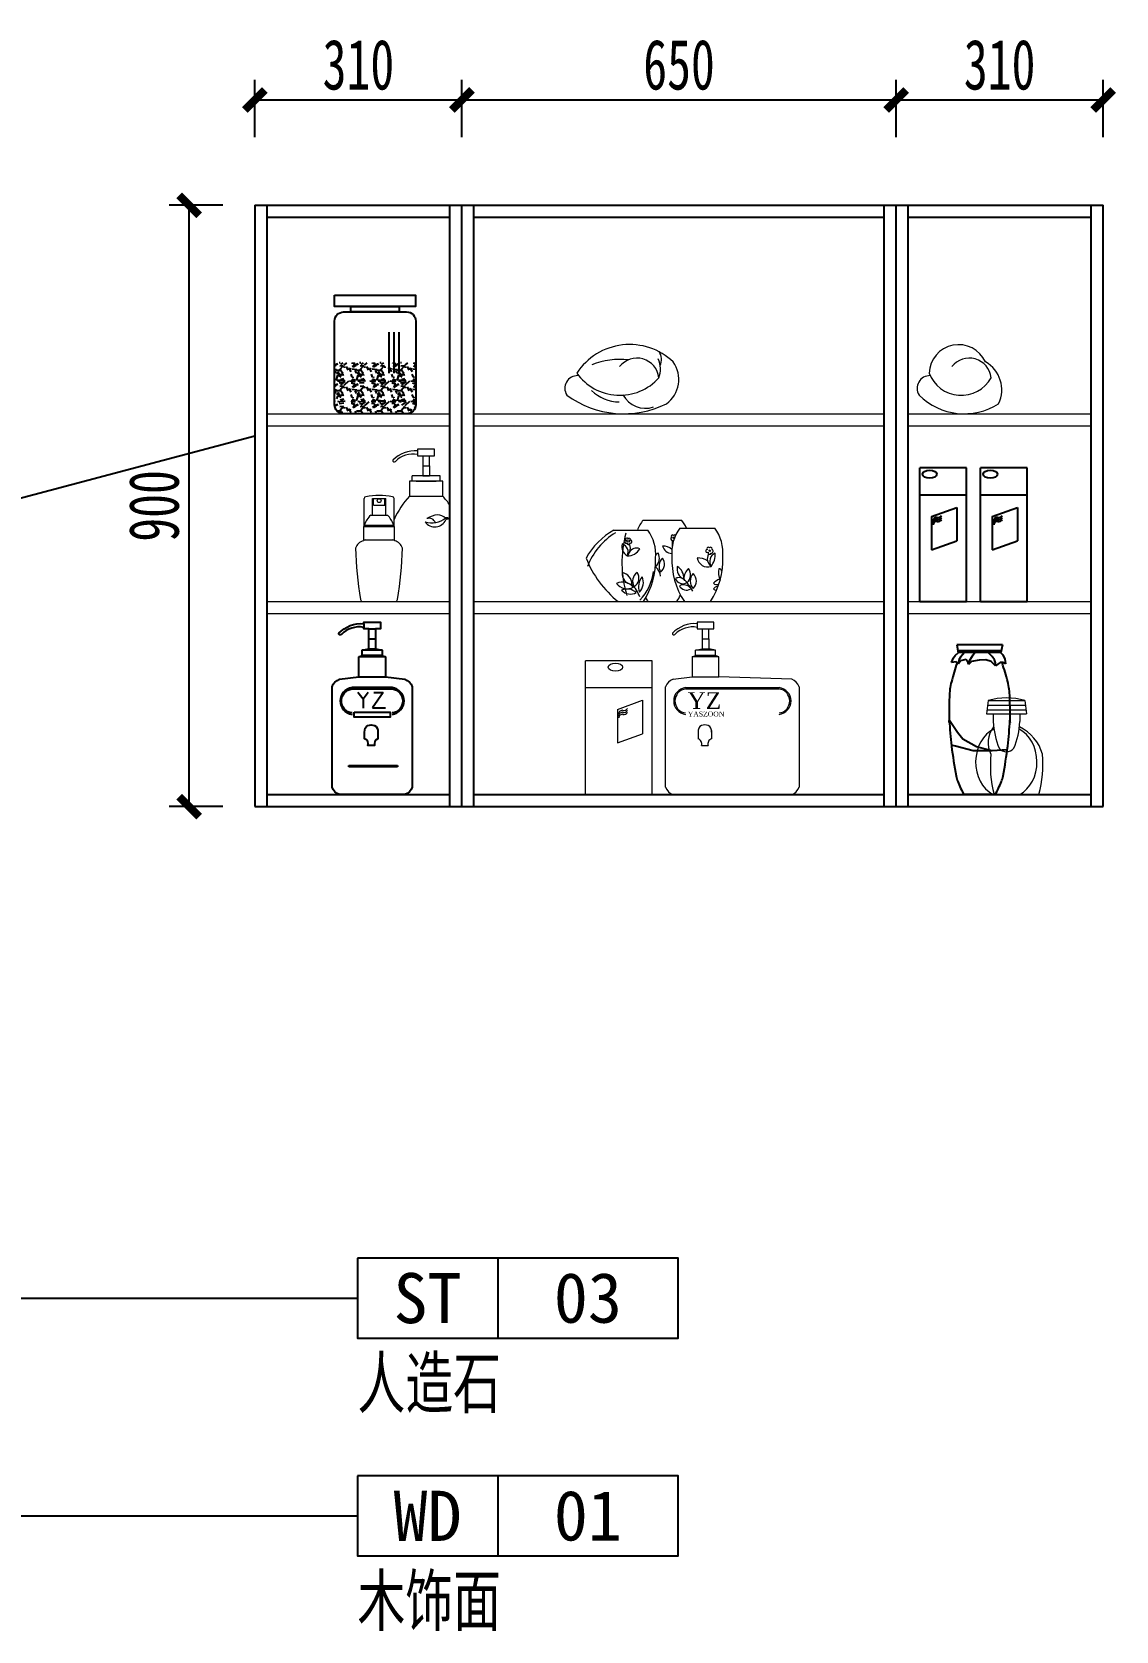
# Model space of a CAD drawing. Header units: millimetres. Extents: x 3104083 to 3173399, y -3165492 to -3044687.
# Drawn here: x 3137785 to 3139408, y -3120572 to -3118179 of the extents above; entities that cross this region are included whole.
import ezdxf
from ezdxf.enums import TextEntityAlignment as Align

# ---------------------------------------------------------------- set-up
doc = ezdxf.new("R2010")
doc.units = ezdxf.units.MM
doc.header["$LTSCALE"] = 500
doc.header["$MEASUREMENT"] = 0
doc.header["$PDMODE"] = 2
doc.linetypes.add('ACAD_ISO03W100', pattern=[30, 12, -18])
doc.layers.get('0').update_dxf_attribs({"linetype": 'CONTINUOUS'})
doc.layers.get('DEFPOINTS').update_dxf_attribs({"linetype": 'CONTINUOUS'})
for name, color, linetype in [('P-完成面', 3, 'CONTINUOUS'), ('W-基础引线', 35, 'CONTINUOUS'), ('W-文字', 35, 'CONTINUOUS'), ('ZB_厨柜', 7, 'CONTINUOUS'), ('柜体', 2, 'CONTINUOUS'), ('门窗柱', 251, 'CONTINUOUS')]:
    doc.layers.add(name, color=color, linetype=linetype)
for name, color, linetype, lineweight in [('家具1', 65, 'CONTINUOUS', 9), ('电器', 85, 'CONTINUOUS', 15), ('辅助线', 252, 'CONTINUOUS', 13)]:
    doc.layers.add(name, color=color, linetype=linetype, lineweight=lineweight)
doc.styles.add('DIM', font='SimSun.ttf', dxfattribs={"width": 0.7})
doc.styles.add('NAME-1', font='SIMHEI.TTF')
doc.styles.add('STYLE4', font='dutcheb.ttf')
doc.styles.add('WORD-1', font='SimSun.ttf', dxfattribs={"width": 0.7})
doc.dimstyles.new('30', dxfattribs={"dimscale": 30, "dimtxt": 2.5, "dimasz": 1, "dimexe": 1, "dimexo": 1, "dimgap": 0.5, "dimtad": 1, "dimdec": 0, "dimzin": 0, "dimdsep": 46, "dimtxsty": 'DIM', "dimblk": 'ARCHTICK', "dimcen": 0, "dimclrd": 5, "dimclre": 5, "dimclrt": 35, "dimadec": 0, "dimazin": 0, "dimtfac": 0.5, "dimtdec": 0, "dimtix": 1, "dimtmove": 2, "dimatfit": 2, "dimldrblk": 'A', "dimfxl": 0, "dimtolj": 1, "dimtzin": 0, "dimlwd": -1, "dimlwe": -1, "dimarcsym": 0})
doc.dimstyles.new('基础引线', dxfattribs={"dimtxt": 3, "dimasz": 0.7, "dimexe": 2, "dimexo": 6, "dimgap": 1, "dimtad": 1, "dimdec": 0, "dimdsep": 46, "dimtxsty": 'Standard', "dimblk1": 'A', "dimblk2": 'A', "dimsah": 1, "dimcen": 3, "dimdle": 200, "dimclrd": 256, "dimclre": 256, "dimclrt": 2, "dimadec": 0, "dimazin": 0, "dimtfac": 1, "dimtdec": 0, "dimtix": 1, "dimtmove": 1, "dimatfit": 3, "dimldrblk": 'A', "dimfxl": 0, "dimtvp": 1, "dimtolj": 1, "dimtzin": 0, "dimarcsym": 0})

# ---------------------------------------------------------------- blocks, each defined once
blk = doc.blocks.new('_ArchTick')
at = {"color": 0, "linetype": 'ByBlock', "const_width": 0.4}
blk.add_lwpolyline([(-0.5, -0.5), (0.5, 0.5)], dxfattribs=at)
blk = doc.blocks.new('*D1762')
at = {"layer": 'DEFPOINTS', "color": 0, "ltscale": 100}
for p in [(3138428.670994571, -3118280.330931149), (3138118.67099457, -3118366.185140166), (3138428.670994571, -3118366.185140166)]:
    blk.add_point(p, dxfattribs=at)
at = {"layer": 'P-完成面', "color": 5, "ltscale": 100}
for p, q in [((3138118.67099457, -3118336.185140166), (3138118.67099457, -3118250.330931149)), ((3138428.670994571, -3118336.185140166), (3138428.670994571, -3118250.330931149)), ((3138118.67099457, -3118280.330931149), (3138428.670994571, -3118280.330931149))]:
    blk.add_line(p, q, dxfattribs=at)
at = {"layer": 'P-完成面', "color": 5, "ltscale": 100, "xscale": 30, "yscale": 30, "zscale": 30, "rotation": 180}
blk.add_blockref('_ArchTick', (3138118.67099457, -3118280.330931149), dxfattribs=at)
at = {"layer": 'P-完成面', "color": 5, "ltscale": 100, "xscale": 30, "yscale": 30, "zscale": 30}
blk.add_blockref('_ArchTick', (3138428.670994571, -3118280.330931149), dxfattribs=at)
at = {"layer": 'P-完成面', "color": 35, "ltscale": 100, "insert": (3138273.67099457, -3118227.830931149), "char_height": 75, "attachment_point": 5, "style": 'DIM'}
blk.add_mtext('\\A1;310', dxfattribs=at)
blk = doc.blocks.new('A')
for p, q in [((-1.435067392276323, 1.147654099946521), (-1.089590771724033, 1.437450103912851)), ((-1.435067392276323, 1.147654099946521), (-0.3688396396728422, 0)), ((-1.089590771724033, 1.437450103912851), (0, 0)), ((-0.3688396396728422, 3.638e-12), (-2.127066897330223, 0)), ((-1.435067392276323, -1.147654099946521), (-0.3688396396728422, 0)), ((-1.089590771724033, -1.437450103912851), (0, 0)), ((-1.435067392276323, -1.147654099946521), (-1.089590771724033, -1.437450103912851))]:
    blk.add_line(p, q)
for points in [[(-1.435067392276323, 1.147654099946521), (-1.089590771724033, 1.437450103912851), (-0.3688396396728422, 0), (0, 0)], [(-1.435067392276323, -1.147654099946521), (-1.089590771724033, -1.437450103912851), (-0.3688396396728422, 0), (0, 0)]]:
    blk.add_solid(points)
blk = doc.blocks.new('*D1763')
at = {"layer": 'DEFPOINTS', "color": 0, "ltscale": 100}
for p in [(3139078.670994571, -3118280.330931149), (3138428.670994571, -3118366.185140166), (3139078.670994571, -3118366.185140166)]:
    blk.add_point(p, dxfattribs=at)
at = {"layer": 'P-完成面', "color": 5, "ltscale": 100}
for p, q in [((3138428.670994571, -3118336.185140166), (3138428.670994571, -3118250.330931149)), ((3139078.670994571, -3118336.185140166), (3139078.670994571, -3118250.330931149)), ((3138428.670994571, -3118280.330931149), (3139078.670994571, -3118280.330931149))]:
    blk.add_line(p, q, dxfattribs=at)
at = {"layer": 'P-完成面', "color": 5, "ltscale": 100, "xscale": 30, "yscale": 30, "zscale": 30, "rotation": 180}
blk.add_blockref('_ArchTick', (3138428.670994571, -3118280.330931149), dxfattribs=at)
at = {"layer": 'P-完成面', "color": 5, "ltscale": 100, "xscale": 30, "yscale": 30, "zscale": 30}
blk.add_blockref('_ArchTick', (3139078.670994571, -3118280.330931149), dxfattribs=at)
at = {"layer": 'P-完成面', "color": 35, "ltscale": 100, "insert": (3138753.670994571, -3118227.830931149), "char_height": 75, "attachment_point": 5, "style": 'DIM'}
blk.add_mtext('\\A1;650', dxfattribs=at)
blk = doc.blocks.new('*D1764')
at = {"layer": 'DEFPOINTS', "color": 0, "ltscale": 100}
for p in [(3139388.670994571, -3118280.330931149), (3139078.670994571, -3118366.185140166), (3139388.670994571, -3118366.185140166)]:
    blk.add_point(p, dxfattribs=at)
at = {"layer": 'P-完成面', "color": 5, "ltscale": 100}
for p, q in [((3139078.670994571, -3118336.185140166), (3139078.670994571, -3118250.330931149)), ((3139388.670994571, -3118336.185140166), (3139388.670994571, -3118250.330931149)), ((3139078.670994571, -3118280.330931149), (3139388.670994571, -3118280.330931149))]:
    blk.add_line(p, q, dxfattribs=at)
at = {"layer": 'P-完成面', "color": 5, "ltscale": 100, "xscale": 30, "yscale": 30, "zscale": 30, "rotation": 180}
blk.add_blockref('_ArchTick', (3139078.670994571, -3118280.330931149), dxfattribs=at)
at = {"layer": 'P-完成面', "color": 5, "ltscale": 100, "xscale": 30, "yscale": 30, "zscale": 30}
blk.add_blockref('_ArchTick', (3139388.670994571, -3118280.330931149), dxfattribs=at)
at = {"layer": 'P-完成面', "color": 35, "ltscale": 100, "insert": (3139233.670994571, -3118227.830931149), "char_height": 75, "attachment_point": 5, "style": 'DIM'}
blk.add_mtext('\\A1;310', dxfattribs=at)
blk = doc.blocks.new('*D1765')
at = {"layer": 'DEFPOINTS', "color": 0, "ltscale": 100}
for p in [(3138020.31328655, -3118437.994607782), (3138100.544925877, -3118437.994607782), (3138100.544925878, -3119337.994607782)]:
    blk.add_point(p, dxfattribs=at)
at = {"layer": 'P-完成面', "color": 5, "ltscale": 100}
for p, q in [((3138070.544925877, -3118437.994607782), (3137990.31328655, -3118437.994607782)), ((3138020.31328655, -3119337.994607782), (3138020.31328655, -3118437.994607782)), ((3138070.544925878, -3119337.994607782), (3137990.31328655, -3119337.994607782))]:
    blk.add_line(p, q, dxfattribs=at)
at = {"layer": 'P-完成面', "color": 5, "ltscale": 100, "xscale": 30, "yscale": 30, "zscale": 30}
for p, rotation in [((3138020.31328655, -3118437.994607782), 90), ((3138020.31328655, -3119337.994607782), 270)]:
    blk.add_blockref('_ArchTick', p, dxfattribs=dict(at, rotation=rotation))
at = {"layer": 'P-完成面', "color": 35, "ltscale": 100, "insert": (3137967.81328655, -3118887.994607782), "char_height": 75, "attachment_point": 5, "rotation": 90, "style": 'DIM'}
blk.add_mtext('\\A1;900', dxfattribs=at)
blk = doc.blocks.new('A$C58015F02')
at = {"layer": 'ZB_厨柜', "color": 251}
for p, q in [((70.00000469715451, 199.9999701516899), (4.6971545089e-06, 199.9999701516899)), ((4.6971545089e-06, -2.98483100778e-05), (4.6971545089e-06, 199.9999701516899)), ((70.00000469715451, -2.98483100778e-05), (70.00000469715451, 199.9999701516899)), ((4.6971545089e-06, 159.9999701516899), (70.00000469715451, 159.9999701516899)), ((17.86841787329467, 127.358046178615), (55.45612270472338, 141.0388519116422)), ((17.86841787329467, 127.358046178615), (17.86841787329467, 77.35804617861504)), ((55.45612270472338, 141.0388519116422), (55.45612270472338, 91.03885191164228)), ((17.86841787329467, 77.35804617861504), (55.45612270472338, 91.03885191164228)), ((4.6971545089e-06, -2.98483100778e-05), (70.00000469715451, -2.98483100778e-05))]:
    blk.add_line(p, q, dxfattribs=at)
for centre, radius, start, end in [((25.11336437464342, 120.8952053858265), 5.146348518376113, 79.20470894255355, 180.2166675842331), ((25.11336437464342, 117.8952053858265), 5.146348518376113, 79.20470894255355, 180.2166675842331), ((25.11336437464342, 114.8952053858265), 5.146348518376113, 79.20470894255355, 180.2166675842331), ((27.3987290662335, 131.7563535355039), 5.954362450983508, 257.1775938068872, 331.7860874944376), ((26.07727845324553, 125.9504771610773), 3.695e-13, 228.4094178847474, 110.000000000016), ((27.3987290662335, 128.7563535355038), 5.954362450983508, 257.1775938068872, 331.7860874944376), ((26.07727845324553, 122.9504771610773), 3.695e-13, 228.4094178847474, 110.000000000016), ((27.3987290662335, 125.7563535355038), 5.954362450983508, 257.1775938068872, 331.7860874944376), ((26.07727845324553, 119.9504771610773), 3.695e-13, 228.4094178847474, 110.000000000016)]:
    blk.add_arc(centre, radius, start, end, dxfattribs=at)
blk.add_ellipse((14.87852609939, 190.6419555934808), major_axis=(10.73878947670164, 0), ratio=0.5664465184987048, dxfattribs=at)
blk = doc.blocks.new('A$C3AE34865')
at = {"layer": 'ZB_厨柜', "color": 251}
for p, q in [((47.37613225777749, 255.6687915582807), (47.37613225777749, 250.1580515664464)), ((54.99996963671583, 248.0013841293257), (64.99996963671583, 248.0013841293257)), ((74.99996963673037, 216.0013841293257), (44.99996963673038, 216.0013841293257)), ((54.99996963673038, 233.0013841293257), (64.99996963673038, 233.0013841293257)), ((54.99996963673038, 218.0013841293257), (64.99996963673038, 218.0013841293257)), ((79.99996963673037, 206.0013841293257), (39.99996963673039, 206.0013841293257)), ((74.99996963673037, 208.0013841293257), (44.99996963673038, 208.0013841293257)), ((39.99996963673039, 176.0013841293257), (79.99996963673037, 176.0013841293257)), ((38.46182448306354, 153.2128093967549), (46.50627909359172, 143.2041218614467)), ((46.50627909359172, 143.2041218614467), (54.24717149347997, 153.061149475805)), ((76.40721287048655, 152.4545639949647), (60.77370299385802, 129.5559756440852)), ((62.44335118086018, 152.4545639949647), (76.40721287048655, 152.4545639949647)), ((46.50627909359172, 143.2041218614467), (46.50627909359172, 129.39884122277)), ((60.77370299385802, 129.5559756440852), (79.89823432135745, 129.5559756440852)), ((25.21501170957345, 41.20594102842004), (25.21501170957345, 43.20594102842004)), ((25.21501170957345, 43.20594102842004), (97.75301459158071, 43.20594102842004)), ((25.21501170957345, 41.20594102842004), (25.21501170957345, 41.20594102842004)), ((97.75301459158071, 41.20594102842004), (25.21501170957345, 41.20594102842004)), ((97.75301459158071, 43.20594102842004), (97.75301459158071, 41.20594102842004))]:
    blk.add_line(p, q, dxfattribs=at)
for points in [[(39.99996963673039, 206.0013841293257), (44.99996963673038, 208.0013841293257), (44.99996963673038, 216.0013841293257), (54.99996963673038, 218.0013841293257), (54.99996963671583, 248.0013841293257), (47.37613225777749, 248.0013841293257), (47.37613225777749, 250.1580515664464, 0.250377902170213), (14.08368877315661, 239.7377829131437, -0.8238588063747241), (10.30085347544809, 241.6894037544262, -0.2181009947472248), (47.37613225777749, 255.6687915582807), (47.37613225777749, 258.0013841293257), (72.37613225777748, 258.0013841293257), (72.37613225777748, 248.0013841293257), (64.99996963671583, 248.0013841293257), (64.99996963673038, 218.0013841293257), (74.99996963673037, 216.0013841293257), (74.99996963673037, 208.0013841293257), (79.99996963673037, 206.0013841293257), (79.99996963673037, 176.0013841293257), (108.8330399815022, 172.397250336231, -0.2412067135738219), (119.9999696367304, 161.3958922618403), (119.9999696367304, 11.00138412932574, -0.2412067135738286), (108.8330399815022, 2.605493500599999e-05), (11.16689929194399, 2.605493500599999e-05, -0.2412067135738286), (-3.03632696159e-05, 11.00138412932574), (-3.03632696159e-05, 161.3958922618403, -0.2412067135738219), (11.16689929194399, 172.397250336231), (39.99996963673039, 176.0013841293257), (39.99996963673039, 206.0013841293257)], [(48.76668309635715, 93.45779598659281, -0.2914344340366073), (53.76668309635715, 103.4577959865928, -0.1156915653930012), (63.76668309635715, 103.4577959865928, -0.2914344340366073), (68.76668309635714, 93.4577959866074), (68.76668309635714, 83.45779598659281, 0.4142135623730952), (63.76668309635715, 73.45779598659283), (53.76668309635715, 73.45779598659283, 0.4142135623730953), (48.76668309635715, 83.45779598659281)]]:
    blk.add_lwpolyline(points, format="xyb", close=True, dxfattribs=at)
for points in [[(89.99996963673038, 120.000026054935, 0.891677339819258), (89.99996963673038, 160.000026054935), (29.99996963673039, 160.000026054935, 0.8916773398191025), (29.99996963673039, 120.000026054935)], [(29.99996963673039, 122.000026054935, -0.8855394055665486), (29.99996963673039, 158.000026054935), (89.99996963673038, 158.000026054935, -0.8855394055665506), (89.99996963673038, 122.000026054935)]]:
    blk.add_lwpolyline(points, format="xyb", dxfattribs=at)
blk.add_lwpolyline([(33.05653457724839, 123.2853962033114), (87.16411741488263, 123.2853962033114), (87.16411741488263, 115.8890209947858), (33.05653457724839, 115.8890209947858)], close=True, dxfattribs=at)
blk = doc.blocks.new('A$C675044EE')
at = {"layer": '门窗柱', "color": 251}
for p, q in [((99.86704579830985, 280.2882289064982), (14.51884121849434, 280.2882289064982)), ((14.51884121849434, 280.2882289064982), (17.3486259321653, 265.5820907558918)), ((99.86704579830985, 280.2882289064982), (97.03726108463889, 265.5820907558918)), ((4.874387537885921, 246.9899764116672), (8.6067111112352, 255.693275737136)), ((13.58298473073228, 247.9224786624218), (4.874387537885921, 246.9899764116672)), ((8.6067111112352, 255.693275737136), (11.71670458534208, 260.044842877538)), ((11.71670458534208, 260.044842877538), (17.84061991755152, 265.5820907558918)), ((17.93716496844718, 244.1924696594178), (13.58298473073228, 247.9224786624218)), ((97.63301359230536, 268.6781632730381), (16.75287342449883, 268.6781632730381)), ((18.55925835022935, 252.274210847474), (17.33207362922257, 244.7108212249841)), ((97.03726108463889, 265.5820907558918), (17.3486259321653, 265.5820907558918)), ((21.6694885417819, 250.0982622326228), (17.93716496844718, 244.1924696594178)), ((21.6694885417819, 257.2473361252887), (18.55925835022935, 252.274210847474)), ((28.85874865492224, 265.5820907558918), (21.6694885417819, 257.2473361252887)), ((31.3109890899068, 252.8957689848721), (21.6694885417819, 250.0982622326228)), ((35.04307594581042, 247.9224786624218), (31.3109890899068, 252.8957689848721)), ((36.28726270941843, 242.9491883399569), (35.04307594581042, 247.9224786624218)), ((36.28338778829493, 242.9646772587403), (38.77539951915969, 251.3417085967194)), ((42.19643968419404, 248.8549809131618), (36.28726270941843, 242.9491883399569)), ((38.77539951915969, 251.3417085967194), (44.99562318484822, 261.2882892416346)), ((56.1923571874504, 251.6524876654112), (42.19643968419404, 248.8549809131618)), ((44.99562318484822, 261.2882892416346), (48.31563972265575, 265.5820907558918)), ((68.94408792709874, 251.9632667341175), (56.1923571874504, 251.6524876654112)), ((78.58558847522363, 249.1657599818682), (68.94408792709874, 251.9632667341175)), ((80.4516319031827, 258.4907824893853), (73.35599977587117, 265.5820907558918)), ((83.87290878563363, 243.8816905907115), (78.58558847522363, 249.1657599818682)), ((85.116858831796, 252.274210847474), (80.4516319031827, 258.4907824893853)), ((86.6720922862878, 240.4626257010641), (83.87290878563363, 243.8816905907115)), ((86.6720922862878, 246.368418274269), (85.116858831796, 252.274210847474)), ((95.38045276171759, 246.6791973429608), (86.6720922862878, 240.4626257010641)), ((86.91113201592816, 240.6332671907694), (86.6720922862878, 246.368418274269)), ((100.9788197630114, 246.6791973429608), (95.38045276171759, 246.6791973429608)), ((96.62463952529652, 265.3290773133449), (100.6677730721276, 261.2882892416346)), ((100.6677730721276, 261.2882892416346), (104.4000966454623, 253.2065480535784)), ((105.9550933825085, 244.5034137727598), (100.9788197630114, 246.6791973429608)), ((104.4000966454623, 253.2065480535784), (105.9550933825085, 244.5034137727598)), ((15.92672391379892, 116.0404183074679), (0.6140263295674231, 138.3579559938334)), ((12.38140710287553, 90.35204435734705), (4.396292170378728, 92.56880241771795)), ((45.17576514204848, 81.49393315380075), (12.38140710287553, 90.35204435734705)), ((25.67640432323969, 103.6391286403486), (15.92672391379892, 116.0404183074679)), ((51.38012874053675, 89.46624974146471), (25.67640432323969, 103.6391286403486)), ((80.62940668620284, 81.49393315380075), (45.17576514204848, 81.49393315380075)), ((80.43962199495581, 81.49393315380075), (51.38012874053675, 89.46624974146471)), ((108.8810210944357, 83.63297414181216), (80.62940668620284, 81.49393315380075)), ((86.9367059294018, 3.2686330087e-06), (27.4491810874024, 3.2686330087e-06))]:
    blk.add_line(p, q, dxfattribs=at)
for centre, radius, start, end in [((384.634881758102, 115.8236640125942), 391.9118057682725, 160.5132609767522, 165.9555925574979), ((-270.2489947413269, 115.8236640125651), 391.9118057682773, 14.04440744250204, 19.50506914140996), ((130.8621064108738, 179.3052788288441), 130.3194952407679, 165.9555925574979, 178.5963244016895), ((-16.47621939406963, 179.3052788288441), 130.3194952407425, 1.403675598310451, 14.04440744250204), ((1938.499406004077, 135.0115430721889), 1938.499392791872, 178.5963244016895, 180), ((-1824.113518987331, 135.0115430721889), 1938.499392791898, 0, 1.403675598310451), ((-13.79344524300541, 139.0594942628049), 14.37516625929434, 343.6446762914562, 359.9593380586847), ((652.9327049990097, 169.1898558071953), 653.0469084125137, 182.6453547944081, 186.9154683076505), ((-538.5468179822637, 169.1898558071953), 653.04690841254, 353.0845316923495, 357.3546452055918), ((128.1793322597805, 139.0594942628049), 14.37516625929434, 180.0406619413152, 196.3553237085437), ((877.1106441722222, 196.3797775632665), 878.8677229027866, 186.9154683076505, 190.5961140163704), ((-762.7247571554763, 196.3797775632665), 878.8677229028126, 349.4038859836296, 353.0845316923495), ((64.96280089343782, 44.44745082615918), 52.63074040313612, 190.5961140163704, 202.6319795677369), ((49.42308612332272, 44.44745082615918), 52.63074040316187, 337.3680204322632, 349.4038859836296), ((378.5256543866562, 175.1764567380123), 392.3537688800369, 202.6319795679113, 206.5177972157637), ((-264.1397673698811, 175.1764567380123), 392.3537688800369, 333.4822027842362, 337.3680204320887)]:
    blk.add_arc(centre, radius, start, end, dxfattribs=at)
blk = doc.blocks.new('A$C790253B6')
h = blk.add_hatch()
h.set_pattern_fill('GRAVEL', color=250, scale=1.5, style=0, double=1)
h.set_pattern_definition([(228.0128, (17707.28654318561, 12325.07917397146), (-304.8002589884401, -342.9004213426887), [5.125814999999998, -507.4575]), (184.9697, (17703.85754318561, 12321.26917397146), (457.2007395926868, 38.09973113081188), [8.796075, -870.8099999999998]), (132.5104, (17695.09454318561, 12320.50717397146), (380.9997227749753, -419.1004093869061), [6.202229999999999, -614.0204999999999]), (267.2737, (17680.23554318561, 12310.98217397146), (38.09983456242259, 761.9997548004964), [8.010075, -792.9960000000001]), (292.8337, (17679.85454318561, 12302.98117397146), (-190.5005408325285, 457.2002599507666), [7.85451, -777.597]), (357.2737, (17682.90254318561, 12295.74217397146), (-761.9997548004964, 38.09983456242264), [8.010075, -792.9960000000001]), (37.6942, (17690.9035431856, 12295.36117397146), (-495.3003129185989, -380.9996603547734), [10.59290999999999, -1048.6965]), (72.2553, (17699.28554318561, 12301.83817397146), (266.7005334820079, 838.2002430905458), [10.0008, -990.0795]), (121.4296, (17702.33354318561, 12311.36317397145), (-304.8000785289672, 495.2994173995903), [8.037195, -795.6825000000001]), (175.2364, (17698.14254318561, 12318.22117397146), (419.0996707958167, -38.09964244081733), [9.175694999999967, -449.608499999999]), (222.3974, (17688.99854318561, 12318.98317397146), (-457.2000137585957, -419.0994547595545), [11.86617, -1174.752]), (138.8141, (17717.95454318561, 12310.60117397147), (-266.699830113371, 228.5996483568601), [4.050074999999999, -400.9589999999998]), (171.4692, (17714.90654318561, 12313.26817397147), (495.299243933871, -76.20019200068548), [7.705229999999982, -762.8189999999979]), (225, (17707.28654318561, 12314.41117397146), (-7.999999999999999e-15, -38.09997403050296), [5.388135, -48.49334999999999]), (203.1986, (17704.6195431856, 12318.98317397146), (190.5006423838625, 76.20033411459397), [2.901614999999999, -287.259]), (291.8014, (17701.95254318561, 12317.84017397147), (-38.10002672841764, 114.300073630978), [4.103489999999999, -201.072]), (30.9638, (17703.47654318561, 12314.03017397145), (114.2998793221234, 76.20005937990828), [6.664799999999982, -215.4944999999994]), (161.5651, (17709.1915431856, 12317.45917397146), (76.2000347727147, -38.09994333697615), [4.819304999999999, -115.6635]), (16.38950000000001, (17679.85454318561, 12317.84017397147), (381.0002102095403, 114.2997622495171), [6.75132, -668.382]), (70.3462, (17686.3315431856, 12319.74517397147), (-152.3995753301476, -419.0994073281749), [5.663985, -560.7329999999998]), (293.1986, (17709.1915431856, 12325.07917397146), (-76.20033411459396, 190.5006423838625), [5.803199999999999, -284.358]), (343.6105, (17711.47754318561, 12319.74517397147), (-381.0002102095402, 114.2997622495171), [6.751319999999983, -668.381999999998]), (339.4440000000002, (17679.85454318561, 12294.21817397146), (-190.5002364638386, 76.19990754075206), [6.510524999999999, -319.0155]), (294.7751, (17685.95054318561, 12291.93217397146), (-190.4995560544026, 419.09980539235), [5.455079999999981, -540.0539999999978]), (66.80140000000002, (17709.57254318561, 12286.97917397146), (76.20033411459401, 190.5006423838625), [5.803199999999999, -284.358]), (17.354, (17711.8585431856, 12292.31317397147), (-495.3000267278993, -152.3997701340845), [6.386744999999999, -632.2859999999998]), (69.444, (17690.9035431856, 12286.97917397146), (-76.19990754075215, -190.5002364638386), [3.255269999999999, -322.272]), (101.3098999999999, (17707.28654318561, 12286.97917397146), (-38.09981194331023, 152.3995119135393), [1.942724999999996, -192.3299999999995]), (165.9638, (17706.90554318561, 12288.88417397146), (114.3000803204576, -38.09993406185462), [7.85451, -149.23575]), (186.009, (17699.28554318561, 12290.78917397146), (380.9994381664192, 38.09991102821788), [7.279004999999999, -720.6209999999999]), (303.6901, (17703.47654318561, 12310.60117397147), (-38.10001306960849, 76.19992648847759), [5.49486, -131.8767]), (353.1572, (17706.5245431856, 12306.02917397147), (647.7002678496513, -76.20034127482259), [9.593354999999997, -949.74]), (60.94540000000001, (17716.04954318561, 12304.88617397146), (-152.3996454874363, -266.6993641625118), [3.922619999999999, -388.341]), (90, (17717.95454318561, 12308.31517397146), (-38.1, 38.1), [2.286, -35.81399999999999]), (120.2564, (17698.52354318562, 12291.93217397146), (152.3996770025416, -266.6998654871634), [5.293004999999999, -524.0085]), (48.01279999999999, (17695.85654318561, 12296.50417397146), (304.8002589884401, 342.9004213426887), [10.251645, -502.332]), (0, (17702.71454318561, 12304.12417397147), (38.1, 38.1), [9.906, -28.194]), (325.3048, (17712.62054318561, 12304.12417397147), (-380.9993398643053, 266.7000253572715), [6.024149999999999, -596.3894999999999]), (254.0546, (17717.57354318561, 12300.69517397146), (-38.10009719552211, -152.4003630480544), [5.547435, -271.8255]), (207.6459999999999, (17716.04954318561, 12295.36117397146), (-723.8997457353407, -381.0002396208508), [9.032174999999997, -894.1874999999999]), (175.4261, (17708.04854318561, 12291.17017397145), (-495.3001140712126, 38.09981566829193), [9.555434999999967, -945.986999999998]), (175.4261, (17708.04854318561, 12291.17017397145), (-495.3001140712126, 38.09981566829193), [9.555434999999967, -945.986999999998])])
h.paths.add_polyline_path([(152.0445228649369, 95.23690404893749), (-8.528422767999999e-06, 95.23690404893749), (-8.5284373199e-06, 17.00000185332647, 0.4142135623731037), (16.99999147156268, 1.8533264665e-06), (135.0445228649369, 1.8533264665e-06, 0.4142135623730951), (152.0445228649369, 17.00000185332647)])
at = {"color": 251}
for p, q in [((101.4991353224795, 152.9160758034795), (101.4991353224795, 75.73654706652631)), ((110.8610516201333, 152.9160758034795), (110.8610516201333, 75.73654706652631)), ((120.2230483528583, 152.9160758034795), (120.2230483528583, 75.73654706652631))]:
    blk.add_line(p, q, dxfattribs=at)
for points in [[(0.1586898318964813, 221.825022360159), (151.8858245046176, 221.825022360159), (151.8858245046176, 200.9615345491566), (0.1586898318964813, 200.9615345491566)], [(30.83563386068636, 200.9615345491566), (121.2088804758277, 200.9615345491566), (121.2088804758277, 190.4738062445412), (30.83563386068636, 190.4738062445412)]]:
    blk.add_lwpolyline(points, close=True, dxfattribs=at)
blk.add_lwpolyline([(16.99999147157723, 190.4738062445412), (135.0445228649369, 190.4738062445412, -0.4142135623730951), (152.0445228649369, 173.4738062445412), (152.0445228649369, 17.00000185332647, -0.4142135623730951), (135.0445228649369, 1.8533264665e-06), (16.99999147156268, 1.8533264665e-06, -0.4142135623731037), (-8.5284373199e-06, 17.00000185332647), (-8.528422767999999e-06, 173.4738062445412, -0.4142135623730984)], format="xyb", close=True, dxfattribs=at)
blk = doc.blocks.new('材料索引')
at = {"color": 35}
blk.add_line((7, 2), (7, -2), dxfattribs=at)
at = {"color": 4}
blk.add_lwpolyline([(0, 2), (0, -2), (16, -2), (16, 2)], close=True, dxfattribs=at)
at = {"color": 2, "ltscale": 20, "style": 'NAME-1'}
for tag, p in [('WD', (3.5, 0)), ('01', (11.5, 0))]:
    blk.add_attdef(tag, text='', height=2.5, dxfattribs=at).set_placement(p, align=Align.MIDDLE)
at = {"color": 35, "ltscale": 0.5, "style": 'WORD-1', "width": 0.7}
blk.add_attdef('木饰面', (0, -5.972661882723173), '', height=2.5, dxfattribs=at)

msp = doc.modelspace()

# ---------------------------------------------------------------- linework, layer by layer
at = {"layer": '家具1'}
for p, q in [((3138699.757634946, -3118909.248163599), (3138757.584354196, -3118909.248163599)), ((3138656.106800163, -3118924.225115155), (3138706.831992487, -3118924.225115155)), ((3138754.995264534, -3118921.122746618), (3138807.191487437, -3118921.122746618)), ((3138662.548094095, -3119031.203340552), (3138700.390698554, -3119031.203340552)), ((3138707.100710029, -3119031.203340552), (3138750.241279113, -3119031.203340552)), ((3138761.623355991, -3119031.203340552), (3138800.56339598, -3119031.203340552))]:
    msp.add_line(p, q, dxfattribs=at)
msp.add_circle((3138677.528515412, -3118940.514676467), 1.896478557556109, dxfattribs=at)
for centre, radius, start, end in [((3138755.474963469, -3118950.498825972), 69.32559299407927, 143.4853785854411, 157.728861165819), ((3138701.867025672, -3118950.498825972), 69.32559299407316, 25.07098352681714, 36.51462141455888), ((3138710.865747033, -3119020.461202842), 110.7245538972174, 119.6401518966529, 150.5673767027513), ((3138712.984145998, -3119016.286180979), 103.5126039538228, 121.7438138439487, 158.8466240179357), ((3138835.626693345, -3118973.23106522), 167.4431563201634, 164.5626559646083, 196.9205501626273), ((3138674.61680985, -3118941.973275923), 2.041688577877449, 106.5479285606286, 307.6901018184777), ((3138675.663461918, -3118938.562114469), 2.182916953165889, 38.9052959209933, 221.7665911796279), ((3138678.952887661, -3118938.199529998), 1.88339137003894, 331.3622664114146, 147.6291011088029), ((3138680.638539358, -3118941.503220798), 2.40125999210359, 244.5804054114771, 90.77932081288675), ((3138657.957142905, -3118960.409906709), 60.81192367901564, 354.6772454975071, 36.51462141455888), ((3138744.058951458, -3118936.908107943), 2.823677253591693, 128.398133078434, 268.7197930053894), ((3138743.97069574, -3118933.486994495), 2.057631674069362, 40.72284084007066, 215.9557275517504), ((3138805.287484754, -3118958.356897128), 62.57546946571189, 143.4853785854411, 185.3227545024928), ((3138765.536203241, -3118945.568588016), 22.31731769643031, 164.2954132928475, 188.256661855449), ((3138746.495354379, -3118939.796271423), 2.458071307183912, 173.7294377635064, 231.4755960423969), ((3138746.863677715, -3118933.098863884), 1.639817446118192, 25.12431939541289, 144.4131445916321), ((3138756.899267217, -3118958.356897128), 62.57546946570591, 354.6772454975071, 36.51462141455888), ((3138761.306016127, -3118907.925243944), 157.9576407371336, 201.5913618292787, 231.3018278926099), ((3138682.674322006, -3118949.373291289), 14.63049400467545, 162.6132860300031, 244.0879968765944), ((3138664.988667739, -3118957.008475321), 12.57119551026832, 333.9310042878437, 72.77027858529408), ((3138677.537450793, -3118944.066950387), 1.739350039424992, 164.0480762595454, 2.062162148839074), ((3138663.18016019, -3118950.952841505), 17.6511725150719, 317.9195413498892, 22.88906913859424), ((3138676.752481807, -3118941.909732597), 20.8777831210667, 268.7058153117267, 330.8983168536955), ((3138690.258759127, -3118963.337070046), 12.2275614031419, 67.21280469817864, 153.0581112035345), ((3138607.67643343, -3118970.328548949), 110.9129172385878, 326.7116996612058, 2.210162541648243), ((3138707.876492761, -3118966.299355206), 16.42808985862739, 309.142087355269, 28.86750349354392), ((3138730.410193748, -3118970.578154481), 14.67851171133269, 123.7126686454123, 142.555185300218), ((3138740.702126884, -3118978.603288328), 17.00629250147041, 132.9424133820596, 209.4366325096659), ((3138717.414465615, -3118974.993807351), 14.66548191852693, 305.3111281392203, 37.06791775325537), ((3138730.083046717, -3118967.290370965), 19.20971838435616, 47.98656060131074, 93.62791433272992), ((3138744.199088056, -3118943.262115018), 16.08253114338291, 197.5781750453873, 264.7187328414459), ((3138857.026334804, -3118968.563179992), 114.1293918385128, 177.7898374583518, 213.2883003387942), ((3138780.877969862, -3118996.224867417), 30.37812512788147, 59.39778848182912, 89.7654356809728), ((3138796.719174597, -3118963.505089794), 15.89036097521734, 188.4750718598135, 287.7953377683568), ((3138795.924231215, -3118955.415604386), 2.374801752259089, 97.06403256742439, 303.4232848059798), ((3138797.418065767, -3118951.954963853), 2.099500028240504, 26.94560521914695, 211.720446025408), ((3138810.987754647, -3118967.00097104), 14.96475921185539, 152.7026006568764, 231.0267252921116), ((3138799.547159957, -3118957.986223831), 2.38848924044758, 165.734698577494, 340.8987035797382), ((3138801.091784182, -3118951.752403456), 1.951526724318734, 326.4667494985587, 157.4364493447704), ((3138813.55897616, -3118971.319979279), 14.03974316919488, 114.4518927942669, 211.4016450074432), ((3138705.160417167, -3118968.563179992), 114.1293918385128, 326.7116996612058, 2.210162541648243), ((3138779.028734201, -3118960.714746812), 28.80104827123884, 321.5220002872341, 4.331537517669049), ((3138801.868508054, -3118955.7386546), 3.029860488481555, 268.7827335824232, 73.70748153801689), ((3138684.513296377, -3118989.533398264), 16.01727265758648, 173.755305416006, 264.8803289689228), ((3138665.454428041, -3119005.142800939), 17.6329021379312, 358.882247831948, 79.75338655301047), ((3138699.624710798, -3119000.508248517), 15.4086896888016, 124.5990453079096, 211.3854380193446), ((3138679.611825696, -3118996.251546038), 14.0668421006317, 299.1818085949815, 36.8026747165346), ((3138643.574458451, -3118978.850431049), 72.0860226206058, 315.6918535962118, 354.1712582053018), ((3138703.358566301, -3118996.619147845), 23.08665911371764, 9.014043610299026, 48.57018930570337), ((3138767.026928447, -3118982.194746919), 16.36194855239339, 167.4346822361408, 247.9571804811134), ((3138740.585231739, -3118996.074552932), 20.34176709139321, 356.3749567065526, 59.01690603866157), ((3138781.616626509, -3118997.23717602), 20.73069571986803, 132.0038762563337, 180.3413897090302), ((3138755.201719584, -3118991.08272465), 15.58467011308765, 312.2817103083977, 36.41042304076272), ((3138786.823351283, -3119000.557737035), 16.40243295167706, 136.9846481703397, 223.0153518296603), ((3138764.238081994, -3119000.557737035), 15.40794355003973, 313.4290840826698, 46.57091591733024), ((3138842.866634099, -3118987.433303043), 30.11604694062872, 169.7233570310316, 202.8705530686642), ((3138813.857323348, -3118985.322379539), 3.320890225950937, 349.2344848009657, 100.8234870586206), ((3138668.753969745, -3119023.85060926), 21.68584089105161, 40.67450041297985, 113.3035982990227), ((3138676.012893474, -3118992.436150145), 19.57132865283585, 215.9782094783109, 297.9998892390939), ((3138675.996840718, -3119032.290041278), 19.8804479285394, 46.80484151976442, 114.5020812444655), ((3138680.957622289, -3119002.149882313), 17.8771978495598, 222.3799675560239, 298.9269551896127), ((3138647.471148268, -3119040.89489408), 50.21960460683376, 19.67496605402063, 44.83485787306226), ((3138714.300949836, -3119008.924031292), 21.33159319829114, 137.1451235495353, 202.4323529199977), ((3138678.94576493, -3119002.555454996), 21.33159319828946, 317.1451235495353, 22.43235291999767), ((3138753.537167377, -3119006.532648527), 11.1554886774121, 36.65640417340022, 117.9197936277465), ((3138759.317536848, -3118992.86382235), 11.64527861937071, 199.1065033213539, 303.1568189477997), ((3138760.174423584, -3119020.419905676), 14.29369490114796, 39.69421855443667, 114.4549573154691), ((3138764.578053919, -3119002.791976778), 11.30635595612257, 204.099082601495, 305.6820848271945), ((3138696.161347799, -3119058.820522209), 89.25597711976937, 29.10810796977784, 43.51775968664062), ((3138822.730171555, -3119020.145405478), 23.97505195238698, 109.8092748199003, 136.870206066864), ((3138810.065603961, -3118999.580206331), 6.386000054911547, 220.8216947895091, 299.7424649919782), ((3138812.58356988, -3119017.047369792), 8.612759461691956, 99.40332450215011, 145.7824833156671), ((3138809.218198968, -3119009.095701896), 4.875875650441886, 219.6061199811273, 277.8911763195854), ((3138812.794972271, -3118961.806078124), 126.4407256520154, 210.3951297341964, 213.2883003387942), ((3138644.547016871, -3118961.806078124), 126.4407256519763, 326.7116996612058, 331.7835077999206)]:
    msp.add_arc(centre, radius, start, end, dxfattribs=at)
for centre, major_axis, ratio in [((3138745.866062856, -3118935.903312315), (-0.4703151968333456, 0.9396794796991368), 0.7695886961804604), ((3138799.632526206, -3118954.999890004), (-0.5714785416684152, 1.027620897792752), 0.739648172149313)]:
    msp.add_ellipse(centre, major_axis=major_axis, ratio=ratio, dxfattribs=at)
at = {"layer": '柜体'}
for p, q in [((3138118.67099457, -3118437.994607782), (3139388.670994571, -3118437.994607782)), ((3138118.67099457, -3118437.994607782), (3138118.670994571, -3119337.994607782)), ((3138136.67099457, -3118437.994607782), (3138136.670994571, -3119337.994607782)), ((3138410.670994571, -3119337.994607782), (3138410.670994571, -3118437.994607782)), ((3138428.670994571, -3119337.994607782), (3138428.670994571, -3118437.994607782)), ((3138446.670994571, -3119337.994607782), (3138446.670994571, -3118437.994607782)), ((3139060.670994571, -3119337.994607782), (3139060.670994571, -3118437.994607782)), ((3139078.670994571, -3119337.994607782), (3139078.670994571, -3118437.994607782)), ((3139096.670994571, -3119337.994607782), (3139096.670994571, -3118437.994607782)), ((3139370.670994571, -3119337.994607782), (3139370.670994571, -3118437.994607782)), ((3139388.670994571, -3119337.994607782), (3139388.670994571, -3118437.994607782)), ((3138136.67099457, -3118455.994607782), (3138410.670994571, -3118455.994607782)), ((3138446.670994571, -3118455.994607782), (3139060.670994571, -3118455.994607782)), ((3139096.670994571, -3118455.994607782), (3139370.670994571, -3118455.994607782)), ((3138136.670994571, -3119319.994607782), (3138410.670994571, -3119319.994607782)), ((3138446.670994571, -3119319.994607782), (3139060.670994571, -3119319.994607782)), ((3139096.670994571, -3119319.994607782), (3139370.670994571, -3119319.994607782)), ((3138118.67099457, -3119337.994607782), (3139388.670994571, -3119337.994607782))]:
    msp.add_line(p, q, dxfattribs=at)
at = {"layer": '电器'}
for p, q in [((3138362.330737048, -3118803.090473618), (3138362.330737048, -3118813.090473618)), ((3138387.330737048, -3118803.090473618), (3138362.330737048, -3118803.090473618)), ((3138362.330737048, -3118813.090473618), (3138387.330737048, -3118813.090473618)), ((3138369.954574427, -3118813.090473618), (3138369.954574427, -3118828.090473618)), ((3138379.954574427, -3118828.090473618), (3138379.954574427, -3118813.090473618)), ((3138387.330737048, -3118813.090473618), (3138387.330737048, -3118803.090473618)), ((3138353.954574427, -3118851.146907086), (3138353.954574427, -3118843.146907086)), ((3138395.954574427, -3118843.146907086), (3138353.954574427, -3118843.146907086)), ((3138369.954574427, -3118828.090473618), (3138369.954574427, -3118843.090473618)), ((3138369.954574427, -3118828.090473618), (3138379.954574427, -3118828.090473618)), ((3138369.954574427, -3118843.090473618), (3138379.954574427, -3118843.090473618)), ((3138379.954574427, -3118828.090473618), (3138379.954574427, -3118843.090473618)), ((3138395.954574427, -3118851.146907086), (3138395.954574427, -3118843.146907086)), ((3138349.954574427, -3118851.203340552), (3138349.954574427, -3118873.203340552)), ((3138399.954574427, -3118851.203340552), (3138349.954574427, -3118851.203340552)), ((3138359.954574427, -3118851.203340552), (3138354.954574427, -3118851.203340552)), ((3138359.954574427, -3118851.203340552), (3138389.954574427, -3118851.203340552)), ((3138399.954574427, -3118873.203340552), (3138399.954574427, -3118851.203340552)), ((3138282.146606605, -3118918.703340552), (3138282.146606605, -3118876.686807928)), ((3138294.514292127, -3118901.703340552), (3138294.514292127, -3118876.703340552)), ((3138294.514292127, -3118876.703340552), (3138314.514292127, -3118876.703340552)), ((3138296.014292127, -3118886.703340552), (3138296.014292127, -3118876.703340552)), ((3138296.014292127, -3118886.703340552), (3138313.014292127, -3118886.703340552)), ((3138303.014292127, -3118877.842397731), (3138303.014292127, -3118876.703340552)), ((3138306.014292127, -3118877.575199096), (3138306.014292127, -3118876.703340552)), ((3138313.014292127, -3118886.703340552), (3138313.014292127, -3118876.703340552)), ((3138314.514292127, -3118901.703340552), (3138314.514292127, -3118876.703340552)), ((3138327.014292127, -3118918.703340552), (3138327.014292127, -3118876.686807928)), ((3138349.954574427, -3118873.203340552), (3138399.954574427, -3118873.203340552)), ((3138282.014292127, -3118938.703340552), (3138282.014292127, -3118918.703340552)), ((3138282.014292127, -3118918.703340552), (3138327.014292127, -3118918.703340552)), ((3138282.668631627, -3118916.703340552), (3138326.359952628, -3118916.703340552)), ((3138292.014292127, -3118901.703340552), (3138317.014292127, -3118901.703340552)), ((3138327.014292127, -3118918.703340552), (3138327.014292127, -3118938.703340552)), ((3138282.014292127, -3118938.703340552), (3138327.014292127, -3118938.703340552)), ((3138279.514292127, -3119031.203340552), (3138329.514292127, -3119031.203340552)), ((3138324.954574427, -3119031.203340552), (3138410.670994571, -3119031.203340552)), ((3138805.880626802, -3119061.993249708), (3138780.880626802, -3119061.993249708)), ((3138780.880626802, -3119061.993249708), (3138780.880626802, -3119071.993249708)), ((3138805.880626802, -3119071.993249708), (3138805.880626802, -3119061.993249708)), ((3138780.880626802, -3119071.993249708), (3138805.880626802, -3119071.993249708)), ((3138788.504464181, -3119071.993249708), (3138788.504464181, -3119086.993249708)), ((3138798.504464181, -3119086.993249708), (3138798.504464181, -3119071.993249708)), ((3138778.504464181, -3119103.993249708), (3138788.504464181, -3119101.993249708)), ((3138808.504464181, -3119103.993249708), (3138778.504464181, -3119103.993249708)), ((3138778.504464181, -3119111.993249708), (3138778.504464181, -3119103.993249708)), ((3138788.504464181, -3119086.993249708), (3138798.504464181, -3119086.993249708)), ((3138788.504464181, -3119086.993249708), (3138788.504464181, -3119101.993249708)), ((3138788.504464181, -3119101.993249708), (3138798.504464181, -3119101.993249708)), ((3138798.504464181, -3119086.993249708), (3138798.504464181, -3119101.993249708)), ((3138808.504464181, -3119103.993249708), (3138798.504464181, -3119101.993249708)), ((3138808.504464181, -3119111.993249708), (3138808.504464181, -3119103.993249708)), ((3138713.66439906, -3119119.994607782), (3138613.66439906, -3119119.994607782)), ((3138613.66439906, -3119319.994607782), (3138613.66439906, -3119119.994607782)), ((3138713.66439906, -3119319.994607782), (3138713.66439906, -3119119.994607782)), ((3138773.504464181, -3119113.993249708), (3138778.504464181, -3119111.993249708)), ((3138773.504464181, -3119113.993249708), (3138773.504464181, -3119143.993249708)), ((3138778.504464181, -3119113.993249708), (3138773.504464181, -3119113.993249708)), ((3138808.504464181, -3119111.993249708), (3138778.504464181, -3119111.993249708)), ((3138808.504464181, -3119113.993249708), (3138778.504464181, -3119113.993249708)), ((3138813.504464181, -3119113.993249708), (3138808.504464181, -3119111.993249708)), ((3138813.504464181, -3119113.993249708), (3138808.504464181, -3119113.993249708)), ((3138813.504464181, -3119143.993249708), (3138813.504464181, -3119113.993249708)), ((3138733.504464181, -3119308.993249708), (3138733.504464181, -3119158.598741575)), ((3138744.671393836, -3119147.597383501), (3138773.504464181, -3119143.993249708)), ((3138773.504464181, -3119143.993249708), (3138813.504464181, -3119143.993249708)), ((3138922.337534525, -3119147.597383501), (3138813.504464181, -3119143.993249708)), ((3138933.504464181, -3119158.598741575), (3138933.504464181, -3119308.993249708)), ((3138613.66439906, -3119159.994607782), (3138713.66439906, -3119159.994607782)), ((3138661.532812237, -3119192.636531755), (3138699.120517068, -3119178.955726022)), ((3138699.120517068, -3119178.955726022), (3138699.120517068, -3119228.955726022)), ((3138763.504464181, -3119159.994607782), (3138903.504464181, -3119159.994607782)), ((3138763.504464181, -3119161.994607782), (3138903.504464181, -3119161.994607782)), ((3139216.449002374, -3119179.248861384), (3139213.949002374, -3119199.248861384)), ((3139216.449002374, -3119179.248861384), (3139271.449002374, -3119179.248861384)), ((3139271.449002374, -3119179.248861384), (3139273.949002374, -3119199.248861384)), ((3138661.532812237, -3119192.636531755), (3138661.532812237, -3119242.636531755)), ((3139213.949002374, -3119199.248861384), (3139273.949002374, -3119199.248861384)), ((3139214.699002374, -3119193.248861384), (3139273.199002374, -3119193.248861384)), ((3139215.574002374, -3119186.248861384), (3139272.324002374, -3119186.248861384)), ((3139223.949002374, -3119199.248861384), (3139223.949002374, -3119210.827169168)), ((3139263.949002374, -3119199.248861384), (3139263.949002374, -3119210.827169168)), ((3138661.532812237, -3119242.636531755), (3138699.120517068, -3119228.955726022)), ((3138782.271177641, -3119224.386510571), (3138782.271177641, -3119236.536837851)), ((3138802.271177641, -3119224.386510571), (3138802.271177641, -3119236.536837851)), ((3138787.271177641, -3119246.536837851), (3138797.271177641, -3119246.536837851)), ((3138613.66439906, -3119319.994607782), (3138713.66439906, -3119319.994607782)), ((3138922.337534525, -3119319.994607782), (3138744.671393836, -3119319.994607782))]:
    msp.add_line(p, q, dxfattribs=at)
for points in [[(3138602.363031898, -3118693.042550043, 0.5976881988731986), (3138585.608192747, -3118722.200695079, 0.2805212190037348), (3138734.71435428, -3118735.09894517, 0.4119353677771695), (3138744.957665082, -3118672.445704328, 0.4666646038864579), (3138600.691964774, -3118689.099100024, 0.4823586096464793), (3138723.5328368, -3118696.236287292, 0.6718691425695535), (3138664.651903347, -3118679.452272722)], [(3139129.753864553, -3118693.042550043, 0.5976881988731986), (3139112.999025401, -3118722.200695079, 0.3504404395758794), (3139232.105186934, -3118735.09894517, 0.3980817509144873), (3139212.348497736, -3118672.445704328, 0.7889905342406736), (3139128.082797429, -3118689.099100024, 0.6374204362549939), (3139220.923669454, -3118696.236287292, 0.6718691425695535), (3139162.042736001, -3118679.452272722)]]:
    msp.add_lwpolyline(points, format="xyb", dxfattribs=at)
msp.add_circle((3138304.730674146, -3118880.138249659), 2.866514138957427, dxfattribs=at)
for centre, radius, start, end in [((3138666.22847223, -3118789.589802761), 120.8433046812851, 84.41135099969495, 110.8889450727249), ((3138689.098034109, -3118683.305692512), 36.78254909212976, 339.4183670189878, 24.4683672497633), ((3138705.306459634, -3118668.97199959), 22.12426345829446, 335.8739004224199, 33.44794576718736), ((3138665.380050046, -3118670.543443245), 61.88714063574863, 226.1799496146369, 268.9085366195776), ((3138703.367128774, -3118703.921985585), 37.95895012162669, 207.7821942732855, 288.5808599423783), ((3138327.337130362, -3118820.009493378), 2.168376242871799, 163.7427118134142, 321.6775276528305), ((3138359.054852522, -3118852.889054496), 47.57889726902301, 86.05196880594411, 135.2663501284964), ((3138355.436805113, -3118847.302211764), 37.01604006545128, 79.2664624981797, 135.4929432680877), ((3138285.146395175, -3118877.203129123), 3.04113795848485, 99.45904787476103, 170.5409521252433), ((3138304.580449366, -3118973.729064709), 101.50235394343, 78.67418278588981, 101.3258172141102), ((3138324.014503557, -3118877.203129123), 3.04113795848485, 9.459047874756735, 80.54095212523899), ((3138462.409598522, -3118971.974705124), 149.6726925778538, 138.7065536004102, 154.7707107022605), ((3138287.499550333, -3118971.974705124), 149.6726925778595, 34.61994443601563, 41.29344639958984), ((3138284.924407314, -3118918.548402165), 2.914236830695945, 140.7193128252244, 183.0476257394942), ((3138319.606468387, -3118929.305860346), 39.02854455026188, 134.9892627122532, 161.161289936862), ((3138289.422115867, -3118929.305860346), 39.02854455026188, 18.83871006313796, 45.01073728774687), ((3138324.10417694, -3118918.548402165), 2.914236830695945, 356.9523742605058, 39.28068717477565), ((3138383.78554972, -3118881.385534228), 32.24855115422932, 251.5012184992805, 310.0696099345692), ((3138388.12846395, -3118901.694885408), 17.83143863511238, 215.1776400282947, 337.0174977173568), ((3138394.374230285, -3118934.176004485), 32.67327338320095, 93.13089846961537, 124.0592061158484), ((3138379.377783027, -3118916.60790688), 10.05791762630665, 19.60283676816453, 109.1667208991719), ((3138392.407946898, -3118917.087207236), 15.536769933917, 42.41001198525566, 89.32970767145272), ((3138406.645994719, -3118910.725919007), 5.113535985346453, 79.45389404178998, 114.2653909572436), ((3138406.736109875, -3118911.287678176), 3.423835698972311, 76.91160763098243, 129.7991870870717), ((3138407.321920167, -3118906.818748633), 1.149767704828157, 279.4881032706015, 76.93111720823853), ((3138285.125125973, -3118956.098659179), 16.36038745971985, 104.4613805570951, 162.5893734511524), ((3138284.544524654, -3118943.344081288), 4.670933643692293, 96.51812184685717, 138.6244224983021), ((3138324.4840596, -3118943.344081288), 4.670933643692293, 41.37557750169792, 83.48187815314282), ((3138323.903458281, -3118956.098659179), 16.36038745971985, 17.41062654884763, 75.53861944290493), ((3138762.684529709, -3118942.179962377), 493.2527796071283, 181.0482056134472, 190.0148962879839), ((3137846.344054546, -3118942.179962377), 493.2527796071172, 349.9851037120162, 358.9517943865528), ((3138280.645014516, -3119027.671418035), 3.708505061265662, 184.4428773485637, 252.2478652884186), ((3138328.383569739, -3119027.671418035), 3.708505061265662, 287.7521347115814, 355.5571226514363), ((3138745.887020116, -3119078.912269468), 2.168376242871799, 163.7427118134142, 321.6775276528305), ((3138777.604742276, -3119111.791830585), 47.57889726902301, 86.05196880594411, 135.2663501284964), ((3138773.986694867, -3119106.204987853), 37.01604006545128, 79.2664624981797, 135.4929432680877), ((3138749.826945599, -3119163.998702443), 17.19252677818743, 107.4498956640209, 161.6942532801672), ((3138749.826945599, -3119163.998702443), 17.19252677818743, 107.4498956640209, 161.6942532801672), ((3138917.181982763, -3119163.998702443), 17.19252677818743, 18.30574671983276, 72.55010433597906), ((3138917.181982763, -3119163.998702443), 17.19252677818743, 18.30574671983276, 72.55010433597906), ((3138765.802509814, -3119179.994607782), 20.13159242906368, 96.55467057891669, 263.4453294210833), ((3138765.697906549, -3119179.994607782), 18.13315166819464, 96.94768948643836, 263.0523105135617), ((3138901.206418548, -3119179.994607782), 20.13159242906094, 276.5546705789167, 83.44532942108331), ((3138901.311021813, -3119179.994607782), 18.13315166819261, 276.9476894864383, 83.05231051356165), ((3139243.949002374, -3119277.611441084), 102.1344559153747, 74.38018419261486, 105.6198158073852), ((3138668.777758738, -3119199.099372548), 5.146348518376113, 79.20470893055925, 180.216667590516), ((3138668.777758738, -3119202.099372548), 5.146348518376113, 79.20470893055925, 180.216667590516), ((3138668.777758738, -3119205.099372548), 5.146348518376113, 79.20470893055925, 180.216667590516), ((3138671.06312343, -3119188.238224398), 5.954362450983508, 257.1775938003303, 331.7860874975546), ((3138671.06312343, -3119191.238224398), 5.954362450983508, 257.1775938003303, 331.7860874975546), ((3138671.06312343, -3119194.238224398), 5.954362450983508, 257.1775938003303, 331.7860874975546), ((3138792.620850361, -3119225.461674211), 10.40536891570245, 120.9390664549947, 185.9308311908478), ((3138792.271177641, -3119237.856790138), 21.89841011444179, 76.80140016171005, 103.19859983829), ((3138791.92150492, -3119225.461674211), 10.40536891570245, 354.0691688091522, 59.06093354500535), ((3139253.099567641, -3119242.270973225), 36.8018308001384, 140.6553712760985, 208.3451674635469), ((3139343.929178358, -3119204.707285651), 120.1361544385896, 182.9199813238472, 202.5752684116519), ((3139147.173095033, -3119205.432197992), 116.9004629991248, 337.1498972562491, 357.3548530065654), ((3139237.186211556, -3119275.799887475), 62.56409133253147, 14.87041803178218, 65.33967996439853), ((3138779.771177641, -3119244.036837851), 7.905694150420948, 341.5650511686409, 71.56505116864089), ((3138804.771177641, -3119244.036837851), 7.905694150420948, 108.4349488313591, 198.4349488313591), ((3139243.949002374, -3119241.859738383), 14.15386607452258, 219.3138258896671, 320.6861741103329), ((3139384.052329013, -3119277.613747967), 164.3167688067417, 173.7565703668552, 194.9467786373674), ((3139129.076471633, -3119275.829500801), 169.3441836533076, 344.8824129733107, 5.450632389538357), ((3138749.826945599, -3119303.59328884), 17.19252677818743, 198.3057467198328, 252.5501043359791), ((3138917.181982763, -3119303.59328884), 17.19252677818743, 287.4498956640209, 341.6942532801672)]:
    msp.add_arc(centre, radius, start, end, dxfattribs=at)
msp.add_ellipse((3138658.542920463, -3119129.35262234), major_axis=(10.73878947670164, 0), ratio=0.5664465184987048, dxfattribs=at)
for centre, major_axis, ratio, start_param, end_param in [((3139241.151906726, -3119271.412706163), (1.722801234913679e-10, 53.21000912926296), 0.8163114397318745, 0.379924438485999, 2.721428179988398), ((3139246.151906726, -3119271.412706163), (-3.05026871171702e-10, 53.21000912928557), 0.8163114397279263, 3.561757127190102, 5.888561523789248)]:
    msp.add_ellipse(centre, major_axis=major_axis, ratio=ratio, start_param=start_param, end_param=end_param, dxfattribs=at)
at = {"layer": '辅助线', "linetype": 'ACAD_ISO03W100'}
for p, q in [((3138136.67099457, -3118750.076588705), (3138410.670994571, -3118750.076588705)), ((3138446.670994571, -3118750.076588705), (3139060.670994571, -3118750.076588705)), ((3139096.670994571, -3118750.076588705), (3139370.670994571, -3118750.076588705)), ((3138136.67099457, -3118768.076588705), (3138410.670994571, -3118768.076588705)), ((3138446.670994571, -3118768.076588705), (3139060.670994571, -3118768.076588705)), ((3139096.670994571, -3118768.076588705), (3139370.670994571, -3118768.076588705)), ((3138136.67099457, -3119031.203340552), (3138410.670994571, -3119031.203340552)), ((3138446.670994571, -3119031.203340552), (3139060.670994571, -3119031.203340552)), ((3139096.670994571, -3119031.203340552), (3139370.670994571, -3119031.203340552)), ((3138136.67099457, -3119049.203340552), (3138410.670994571, -3119049.203340552)), ((3138446.670994571, -3119049.203340552), (3139060.670994571, -3119049.203340552)), ((3139096.670994571, -3119049.203340552), (3139370.670994571, -3119049.203340552))]:
    msp.add_line(p, q, dxfattribs=at)

# ---------------------------------------------------------------- block references
at = {"layer": 'W-文字'}
ref = msp.add_blockref('材料索引', (3138272.234050859, -3120073.813116746), dxfattribs=dict(at, xscale=30, yscale=30, zscale=30))
ref.add_attrib('WD', 'ST', dxfattribs={"layer": '0', "color": 2, "ltscale": 20, "height": 75, "style": 'NAME-1'}).set_placement((3138377.234050859, -3120073.813116746), align=Align.MIDDLE)
ref.add_attrib('01', '03', dxfattribs={"layer": '0', "color": 2, "ltscale": 20, "height": 75, "style": 'NAME-1'}).set_placement((3138617.234050859, -3120073.813116746), align=Align.MIDDLE)
ref.add_attrib('木饰面', '人造石', (3138272.234050859, -3120237.992973225), dxfattribs={"layer": '0', "color": 35, "ltscale": 0.5, "height": 75, "style": 'WORD-1', "width": 0.7})
ref = msp.add_blockref('材料索引', (3138272.234050859, -3120399.767868137), dxfattribs=dict(at, xscale=30, yscale=30, zscale=30))
ref.add_attrib('WD', 'WD', dxfattribs={"layer": '0', "color": 2, "ltscale": 20, "height": 75, "style": 'NAME-1'}).set_placement((3138377.234050859, -3120399.767868137), align=Align.MIDDLE)
ref.add_attrib('01', '01', dxfattribs={"layer": '0', "color": 2, "ltscale": 20, "height": 75, "style": 'NAME-1'}).set_placement((3138617.234050859, -3120399.767868137), align=Align.MIDDLE)
ref.add_attrib('木饰面', '木饰面', (3138272.234050859, -3120563.947724616), dxfattribs={"layer": '0', "color": 35, "ltscale": 0.5, "height": 75, "style": 'WORD-1', "width": 0.7})
at = {"layer": 'ZB_厨柜', "xscale": 0.8, "yscale": 0.8, "zscale": 0.8}
msp.add_blockref('A$C790253B6', (3138237.853188836, -3118750.076590187), dxfattribs=at)
at = {"layer": 'ZB_厨柜', "color": 251}
for p in [(3139114.020659324, -3119031.203310704), (3139204.848504284, -3119031.203310704)]:
    msp.add_blockref('A$C58015F02', p, dxfattribs=at)
at = {"layer": 'ZB_厨柜', "color": 253}
msp.add_blockref('A$C3AE34865', (3138234.190889372, -3119319.994633837), dxfattribs=at)
at = {"layer": 'ZB_厨柜', "color": 253, "xscale": 0.8, "yscale": 0.8, "zscale": 0.8}
msp.add_blockref('A$C675044EE', (3139157.916639764, -3119319.994610397), dxfattribs=at)

# ---------------------------------------------------------------- texts
at = {"layer": '电器', "style": 'STYLE4'}
msp.add_text('YZ', height=25, dxfattribs=at).set_placement((3138791.603163521, -3119191.816166594), align=Align.CENTER)
msp.add_text('YASZOON', height=7.499999999999999, dxfattribs=at).set_placement((3138766.76571844, -3119203.259312552))

# ---------------------------------------------------------------- dimensions: what is measured, and where the dimension line sits
at = {"layer": 'P-完成面', "color": 251, "ltscale": 100}
for base, p1, p2, picture, middle in [((3138428.670994571, -3118280.330931149), (3138118.67099457, -3118366.185140166), (3138428.670994571, -3118366.185140166), '*D1762', (3138273.67099457, -3118227.830931149)), ((3139078.670994571, -3118280.330931149), (3138428.670994571, -3118366.185140166), (3139078.670994571, -3118366.185140166), '*D1763', (3138753.670994571, -3118227.830931149)), ((3139388.670994571, -3118280.330931149), (3139078.670994571, -3118366.185140166), (3139388.670994571, -3118366.185140166), '*D1764', (3139233.670994571, -3118227.830931149))]:
    dim = msp.add_linear_dim(base=base, p1=p1, p2=p2, dimstyle='30', dxfattribs=at)
    dim.commit()
    dim.dimension.update_dxf_attribs({"geometry": picture, "text_midpoint": middle})
dim = msp.add_linear_dim(base=(3138020.31328655, -3118437.994607782), p1=(3138100.544925878, -3119337.994607782), p2=(3138100.544925877, -3118437.994607782), angle=90, dimstyle='30', dxfattribs=at)
dim.commit()
dim.dimension.update_dxf_attribs({"geometry": '*D1765', "text_midpoint": (3137967.81328655, -3118887.994607782)})

# ---------------------------------------------------------------- leaders
at = {"layer": 'W-基础引线'}
for points in [[(3137218.470291636, -3119021.932888923), (3138118.67099457, -3118783.337903156)], [(3137351.248055238, -3120073.813116686), (3138235.201976623, -3120073.813116706), (3138272.234050859, -3120073.813116746)], [(3137351.248055238, -3120399.767868077), (3138235.201976623, -3120399.767868097), (3138272.234050859, -3120399.767868137)]]:
    msp.add_leader(points, dimstyle='基础引线', override={"dimasz": 20}, dxfattribs=at)

doc.saveas('drawing.dxf')
